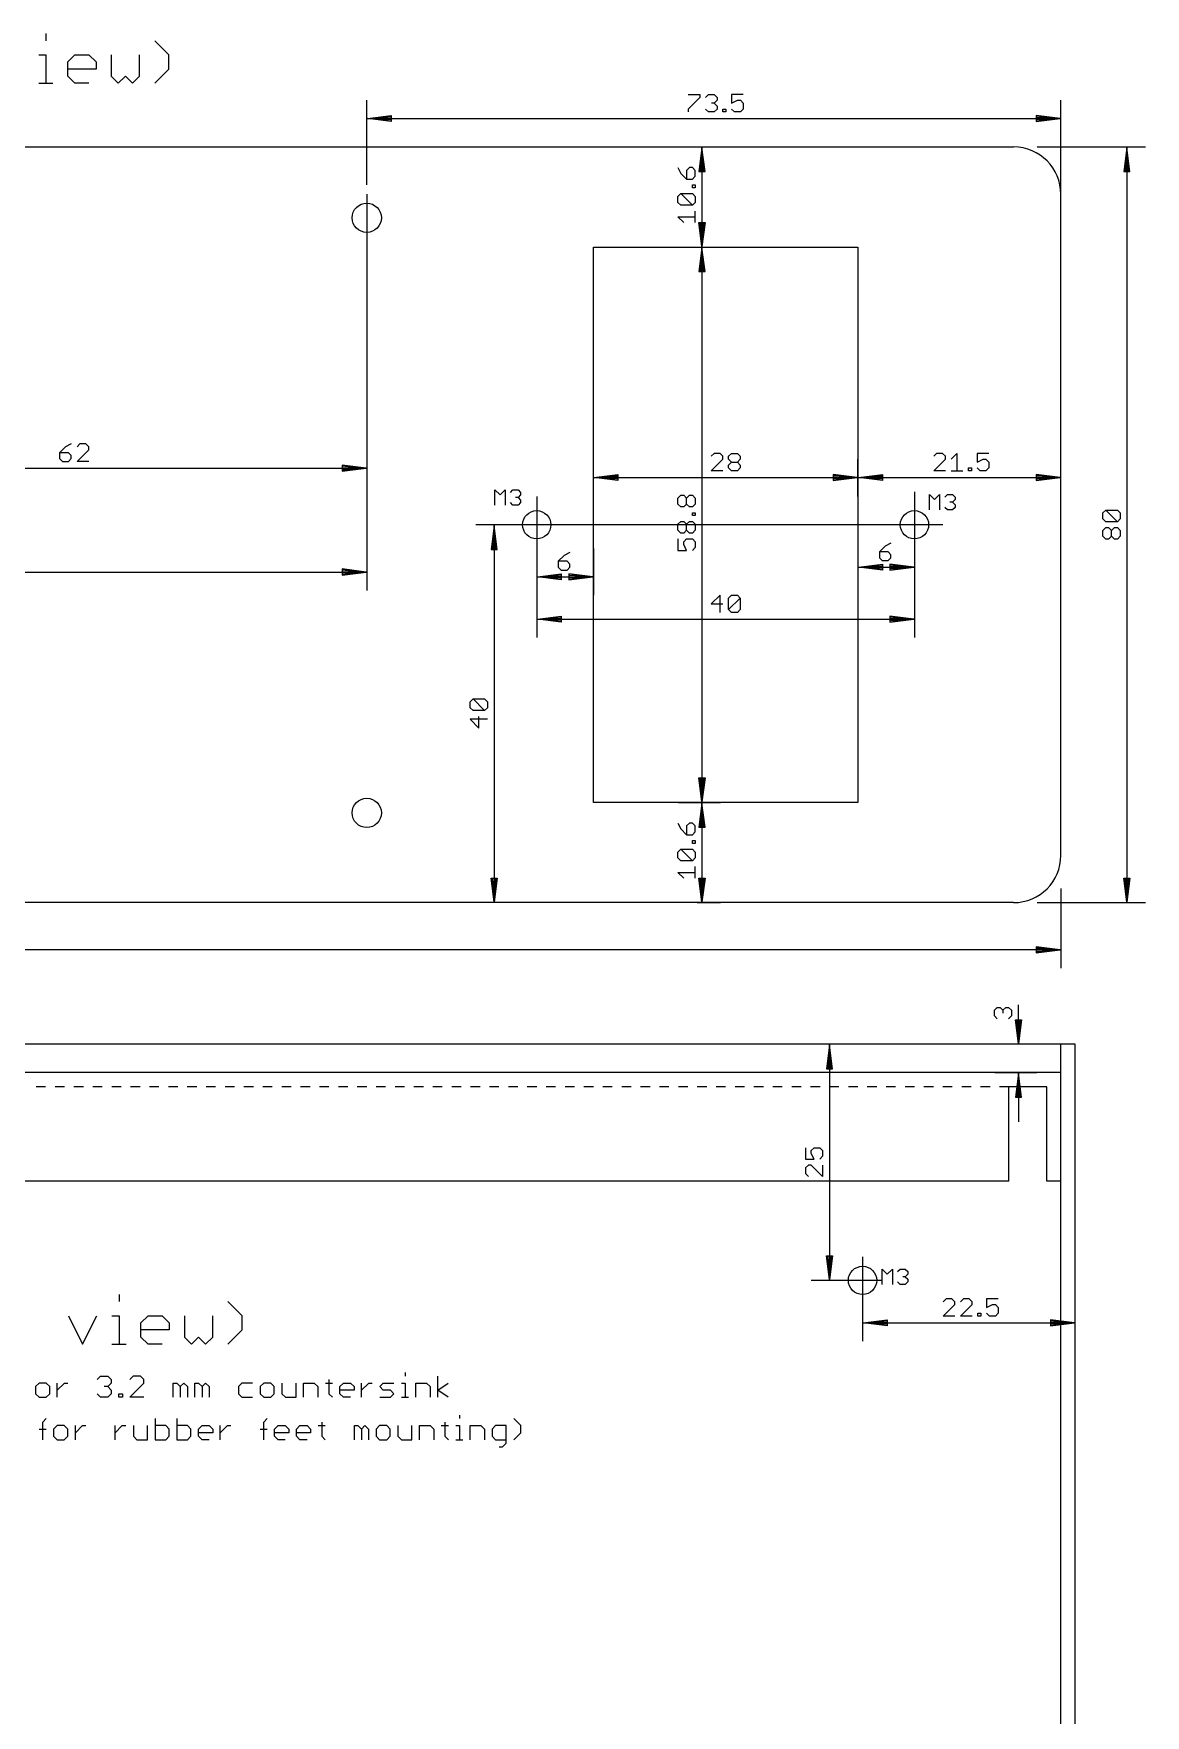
# Model space of a CAD drawing. Extents: x -16 to 648, y -52 to 442.
# Drawn here: x 181.2 to 298.9, y 263.9 to 442 of the extents above; entities that cross this region are included whole.
import ezdxf

# ---------------------------------------------------------------- set-up
doc = ezdxf.new("R2010")
doc.units = 0
for name, color, linetype in [('138', 213, 'CONTINUOUS'), ('140', 1, 'CONTINUOUS'), ('20', 7, 'CONTINUOUS'), ('47', 2, 'CONTINUOUS')]:
    doc.layers.add(name, color=color, linetype=linetype)

msp = doc.modelspace()

# ---------------------------------------------------------------- linework, layer by layer
at = {"layer": '138'}
for p, q in [((181.8031, 299.1256), (181.4285, 298.751)), ((182.5524, 299.1256), (181.8031, 299.1256)), ((182.9271, 298.751), (182.5524, 299.1256)), ((183.7304, 297.627), (183.7304, 299.1256)), ((183.7304, 298.3763), (184.4797, 299.1256)), ((184.4797, 299.1256), (184.8544, 299.1256)), ((187.9507, 299.5003), (188.3254, 299.8749)), ((188.3254, 299.8749), (189.0747, 299.8749)), ((189.0747, 299.8749), (189.4493, 299.5003)), ((189.4493, 299.1256), (189.0747, 298.751)), ((189.4493, 299.5003), (189.4493, 299.1256)), ((191.7783, 299.8749), (191.4037, 299.5003)), ((191.4037, 297.627), (192.9023, 299.1256)), ((192.5276, 299.8749), (191.7783, 299.8749)), ((192.9023, 299.5003), (192.5276, 299.8749)), ((192.9023, 299.1256), (192.9023, 299.5003)), ((196.0076, 297.627), (196.0076, 299.1256)), ((196.0076, 299.1256), (196.3822, 299.1256)), ((196.3822, 299.1256), (196.7569, 298.751)), ((196.7569, 298.751), (197.1315, 299.1256)), ((197.1315, 299.1256), (197.5062, 298.751)), ((198.3096, 297.627), (198.3096, 299.1256)), ((198.3096, 299.1256), (198.6842, 299.1256)), ((198.6842, 299.1256), (199.0589, 298.751)), ((199.0589, 298.751), (199.4335, 299.1256)), ((199.4335, 299.1256), (199.8082, 298.751)), ((203.2881, 299.1256), (202.9135, 298.751)), ((204.4121, 299.1256), (203.2881, 299.1256)), ((205.5901, 299.1256), (205.2154, 298.751)), ((206.3394, 299.1256), (205.5901, 299.1256)), ((206.7141, 298.751), (206.3394, 299.1256)), ((207.5174, 299.1256), (207.5174, 298.0017)), ((209.016, 297.627), (209.016, 299.1256)), ((209.8194, 297.627), (209.8194, 299.1256)), ((209.8194, 299.1256), (210.9433, 299.1256)), ((210.9433, 299.1256), (211.318, 298.751)), ((212.1213, 299.1256), (212.8707, 299.1256)), ((212.496, 299.5003), (212.496, 298.0017)), ((213.656, 298.751), (214.0306, 299.1256)), ((214.0306, 299.1256), (214.7799, 299.1256)), ((214.7799, 299.1256), (215.1546, 298.751)), ((215.958, 297.627), (215.958, 299.1256)), ((215.958, 298.3763), (216.7073, 299.1256)), ((216.7073, 299.1256), (217.0819, 299.1256)), ((217.8763, 298.751), (218.2509, 299.1256)), ((218.2509, 299.1256), (219.3749, 299.1256)), ((220.1782, 299.1256), (220.5529, 299.1256)), ((220.5529, 300.2496), (220.5529, 299.8749)), ((220.5529, 299.1256), (220.5529, 297.627)), ((221.7129, 297.627), (221.7129, 299.1256)), ((221.7129, 299.1256), (222.8368, 299.1256)), ((222.8368, 299.1256), (223.2115, 298.751)), ((224.0148, 297.627), (224.0148, 299.8749)), ((224.0148, 298.3763), (225.1388, 299.1256)), ((181.4285, 298.751), (181.4285, 298.0017)), ((181.4285, 298.0017), (181.8031, 297.627)), ((181.8031, 297.627), (182.5524, 297.627)), ((182.5524, 297.627), (182.9271, 298.0017)), ((182.9271, 298.0017), (182.9271, 298.751)), ((188.3254, 297.627), (187.9507, 298.0017)), ((189.0747, 297.627), (188.3254, 297.627)), ((189.0747, 298.751), (188.7, 298.751)), ((189.0747, 298.751), (189.4493, 298.3763)), ((189.4493, 298.0017), (189.0747, 297.627)), ((189.4493, 298.3763), (189.4493, 298.0017)), ((190.2527, 297.627), (190.2527, 298.0017)), ((190.2527, 298.0017), (190.6273, 298.0017)), ((190.6273, 297.627), (190.2527, 297.627)), ((190.6273, 298.0017), (190.6273, 297.627)), ((192.9023, 297.627), (191.4037, 297.627)), ((196.7569, 298.751), (196.7569, 297.627)), ((197.5062, 298.751), (197.5062, 297.627)), ((199.0589, 298.751), (199.0589, 297.627)), ((199.8082, 298.751), (199.8082, 297.627)), ((202.9135, 298.751), (202.9135, 298.0017)), ((202.9135, 298.0017), (203.2881, 297.627)), ((203.2881, 297.627), (204.4121, 297.627)), ((205.2154, 298.751), (205.2154, 298.0017)), ((205.2154, 298.0017), (205.5901, 297.627)), ((205.5901, 297.627), (206.3394, 297.627)), ((206.3394, 297.627), (206.7141, 298.0017)), ((206.7141, 298.0017), (206.7141, 298.751)), ((207.5174, 298.0017), (207.8921, 297.627)), ((207.8921, 297.627), (209.016, 297.627)), ((211.318, 298.751), (211.318, 297.627)), ((212.496, 298.0017), (212.8707, 297.627)), ((213.656, 298.0017), (213.656, 298.751)), ((215.1546, 298.3763), (213.656, 298.3763)), ((214.0306, 297.627), (213.656, 298.0017)), ((214.7799, 297.627), (214.0306, 297.627)), ((215.1546, 298.751), (215.1546, 298.3763)), ((218.2509, 298.3763), (217.8763, 298.751)), ((217.8763, 297.627), (219.0002, 297.627)), ((219.0002, 298.3763), (218.2509, 298.3763)), ((219.3749, 298.0017), (219.0002, 298.3763)), ((219.0002, 297.627), (219.3749, 298.0017)), ((220.1782, 297.627), (220.9275, 297.627)), ((223.2115, 298.751), (223.2115, 297.627)), ((225.1388, 297.627), (224.0148, 298.3763))]:
    msp.add_line(p, q, dxfattribs=at)
at = {"layer": '140'}
for p, q in [((226.3078, 295.7496), (226.3078, 295.3749)), ((181.8121, 294.251), (182.5614, 294.251)), ((182.1868, 295.0003), (182.5614, 295.3749)), ((182.1868, 293.127), (182.1868, 295.0003)), ((183.7214, 294.6256), (183.3468, 294.251)), ((183.3468, 294.251), (183.3468, 293.5017)), ((184.4707, 294.6256), (183.7214, 294.6256)), ((184.8454, 294.251), (184.4707, 294.6256)), ((184.8454, 293.5017), (184.8454, 294.251)), ((185.6487, 293.127), (185.6487, 294.6256)), ((185.6487, 293.8763), (186.3981, 294.6256)), ((186.3981, 294.6256), (186.7727, 294.6256)), ((189.869, 293.127), (189.869, 294.6256)), ((189.869, 293.8763), (190.6183, 294.6256)), ((190.6183, 294.6256), (190.993, 294.6256)), ((191.7873, 294.6256), (191.7873, 293.5017)), ((193.2859, 293.127), (193.2859, 294.6256)), ((194.0893, 295.3749), (194.0893, 293.127)), ((195.2132, 294.6256), (194.0893, 294.6256)), ((195.5879, 294.251), (195.2132, 294.6256)), ((195.5879, 293.5017), (195.5879, 294.251)), ((196.3912, 295.3749), (196.3912, 293.127)), ((197.5152, 294.6256), (196.3912, 294.6256)), ((197.8899, 294.251), (197.5152, 294.6256)), ((197.8899, 293.5017), (197.8899, 294.251)), ((198.6932, 294.251), (199.0679, 294.6256)), ((198.6932, 293.5017), (198.6932, 294.251)), ((200.1918, 293.8763), (198.6932, 293.8763)), ((199.0679, 294.6256), (199.8172, 294.6256)), ((199.8172, 294.6256), (200.1918, 294.251)), ((200.1918, 294.251), (200.1918, 293.8763)), ((200.9952, 293.127), (200.9952, 294.6256)), ((200.9952, 293.8763), (201.7445, 294.6256)), ((201.7445, 294.6256), (202.1191, 294.6256)), ((205.2154, 294.251), (205.9648, 294.251)), ((205.5901, 295.0003), (205.9648, 295.3749)), ((205.5901, 293.127), (205.5901, 295.0003)), ((206.7501, 294.251), (207.1247, 294.6256)), ((206.7501, 293.5017), (206.7501, 294.251)), ((208.2487, 293.8763), (206.7501, 293.8763)), ((207.1247, 294.6256), (207.8741, 294.6256)), ((207.8741, 294.6256), (208.2487, 294.251)), ((208.2487, 294.251), (208.2487, 293.8763)), ((209.0521, 294.251), (209.4267, 294.6256)), ((209.0521, 293.5017), (209.0521, 294.251)), ((210.5507, 293.8763), (209.0521, 293.8763)), ((209.4267, 294.6256), (210.176, 294.6256)), ((210.176, 294.6256), (210.5507, 294.251)), ((210.5507, 294.251), (210.5507, 293.8763)), ((211.354, 294.6256), (212.1033, 294.6256)), ((211.7287, 295.0003), (211.7287, 293.5017)), ((215.1906, 293.127), (215.1906, 294.6256)), ((215.1906, 294.6256), (215.5653, 294.6256)), ((215.5653, 294.6256), (215.9399, 294.251)), ((215.9399, 294.251), (216.3146, 294.6256)), ((215.9399, 294.251), (215.9399, 293.127)), ((216.3146, 294.6256), (216.6892, 294.251)), ((216.6892, 294.251), (216.6892, 293.127)), ((217.8673, 294.6256), (217.4926, 294.251)), ((217.4926, 294.251), (217.4926, 293.5017)), ((218.6166, 294.6256), (217.8673, 294.6256)), ((218.9912, 294.251), (218.6166, 294.6256)), ((218.9912, 293.5017), (218.9912, 294.251)), ((219.7946, 294.6256), (219.7946, 293.5017)), ((221.2932, 293.127), (221.2932, 294.6256)), ((222.0965, 293.127), (222.0965, 294.6256)), ((222.0965, 294.6256), (223.2205, 294.6256)), ((223.2205, 294.6256), (223.5951, 294.251)), ((223.5951, 294.251), (223.5951, 293.127)), ((224.3985, 294.6256), (225.1478, 294.6256)), ((224.7731, 295.0003), (224.7731, 293.5017)), ((225.9331, 294.6256), (226.3078, 294.6256)), ((226.3078, 294.6256), (226.3078, 293.127)), ((227.4678, 293.127), (227.4678, 294.6256)), ((227.4678, 294.6256), (228.5917, 294.6256)), ((228.5917, 294.6256), (228.9664, 294.251)), ((228.9664, 294.251), (228.9664, 293.127)), ((230.1444, 294.6256), (229.7697, 294.251)), ((229.7697, 294.251), (229.7697, 293.5017)), ((231.2684, 294.6256), (230.1444, 294.6256)), ((231.2684, 292.7523), (231.2684, 294.6256)), ((232.821, 294.6256), (232.0717, 295.3749)), ((232.0717, 293.127), (232.821, 293.8763)), ((232.821, 293.8763), (232.821, 294.6256)), ((183.3468, 293.5017), (183.7214, 293.127)), ((183.7214, 293.127), (184.4707, 293.127)), ((184.4707, 293.127), (184.8454, 293.5017)), ((191.7873, 293.5017), (192.162, 293.127)), ((192.162, 293.127), (193.2859, 293.127)), ((194.0893, 293.127), (195.2132, 293.127)), ((195.2132, 293.127), (195.5879, 293.5017)), ((196.3912, 293.127), (197.5152, 293.127)), ((197.5152, 293.127), (197.8899, 293.5017)), ((199.0679, 293.127), (198.6932, 293.5017)), ((199.8172, 293.127), (199.0679, 293.127)), ((207.1247, 293.127), (206.7501, 293.5017)), ((207.8741, 293.127), (207.1247, 293.127)), ((209.4267, 293.127), (209.0521, 293.5017)), ((210.176, 293.127), (209.4267, 293.127)), ((211.7287, 293.5017), (212.1033, 293.127)), ((217.4926, 293.5017), (217.8673, 293.127)), ((217.8673, 293.127), (218.6166, 293.127)), ((218.6166, 293.127), (218.9912, 293.5017)), ((219.7946, 293.5017), (220.1692, 293.127)), ((220.1692, 293.127), (221.2932, 293.127)), ((224.7731, 293.5017), (225.1478, 293.127)), ((225.9331, 293.127), (226.6824, 293.127)), ((229.7697, 293.5017), (230.1444, 293.127)), ((230.1444, 293.127), (231.2684, 293.127)), ((230.5191, 292.3777), (230.8937, 292.3777)), ((230.8937, 292.3777), (231.2684, 292.7523))]:
    msp.add_line(p, q, dxfattribs=at)
msp.add_circle((269, 310), 1.5, dxfattribs=at)
at = {"layer": '20'}
for p, q in [((5, 430), (285, 430)), ((290, 355), (290, 425)), ((240.5, 419.4), (268.5, 419.4)), ((240.5, 360.6), (240.5, 419.4)), ((268.5, 419.4), (268.5, 360.6)), ((268.5, 360.6), (240.5, 360.6)), ((285, 350), (5, 350)), ((290, 335), (0, 335)), ((290, 111.5), (290, 335)), ((291.5, 335), (290, 335)), ((291.5, 97), (291.5, 335)), ((290, 332), (0, 332)), ((182.5, 330.5), (181.5, 330.5)), ((184.5, 330.5), (183.5, 330.5)), ((186.5, 330.5), (185.5, 330.5)), ((188.5, 330.5), (187.5, 330.5)), ((190.5, 330.5), (189.5, 330.5)), ((192.5, 330.5), (191.5, 330.5)), ((194.5, 330.5), (193.5, 330.5)), ((196.5, 330.5), (195.5, 330.5)), ((198.5, 330.5), (197.5, 330.5)), ((200.5, 330.5), (199.5, 330.5)), ((202.5, 330.5), (201.5, 330.5)), ((204.5, 330.5), (203.5, 330.5)), ((206.5, 330.5), (205.5, 330.5)), ((208.5, 330.5), (207.5, 330.5)), ((210.5, 330.5), (209.5, 330.5)), ((212.5, 330.5), (211.5, 330.5)), ((214.5, 330.5), (213.5, 330.5)), ((216.5, 330.5), (215.5, 330.5)), ((218.5, 330.5), (217.5, 330.5)), ((220.5, 330.5), (219.5, 330.5)), ((222.5, 330.5), (221.5, 330.5)), ((224.5, 330.5), (223.5, 330.5)), ((226.5, 330.5), (225.5, 330.5)), ((228.5, 330.5), (227.5, 330.5)), ((230.5, 330.5), (229.5, 330.5)), ((232.5, 330.5), (231.5, 330.5)), ((234.5, 330.5), (233.5, 330.5)), ((236.5, 330.5), (235.5, 330.5)), ((238.5, 330.5), (237.5, 330.5)), ((240.5, 330.5), (239.5, 330.5)), ((242.5, 330.5), (241.5, 330.5)), ((244.5, 330.5), (243.5, 330.5)), ((246.5, 330.5), (245.5, 330.5)), ((248.5, 330.5), (247.5, 330.5)), ((250.5, 330.5), (249.5, 330.5)), ((252.5, 330.5), (251.5, 330.5)), ((254.5, 330.5), (253.5, 330.5)), ((256.5, 330.5), (255.5, 330.5)), ((258.5, 330.5), (257.5, 330.5)), ((260.5, 330.5), (259.5, 330.5)), ((262.5, 330.5), (261.5, 330.5)), ((264.5, 330.5), (263.5, 330.5)), ((266.5, 330.5), (265.5, 330.5)), ((268.5, 330.5), (267.5, 330.5)), ((270.5, 330.5), (269.5, 330.5)), ((272.5, 330.5), (271.5, 330.5)), ((274.5, 330.5), (273.5, 330.5)), ((276.5, 330.5), (275.5, 330.5)), ((278.5, 330.5), (277.5, 330.5)), ((280.5, 330.5), (279.5, 330.5)), ((282.5, 330.5), (281.5, 330.5)), ((284.5, 330.5), (283.5, 330.5)), ((288.5, 330.5), (284.5, 330.5)), ((284.5, 320.5), (284.5, 330.5)), ((288.5, 320.5), (288.5, 330.5)), ((284.5, 320.5), (5.5, 320.5)), ((290, 320.5), (288.5, 320.5))]:
    msp.add_line(p, q, dxfattribs=at)
for centre, radius in [((216.5, 422.5), 1.55), ((234.5, 390), 1.5), ((274.5, 390), 1.5), ((216.5, 359.5), 1.55)]:
    msp.add_circle(centre, radius, dxfattribs=at)
for centre, start, end in [((285, 425), 0, 90), ((285, 355), 270, 0)]:
    msp.add_arc(centre, 5, start, end, dxfattribs=at)
at = {"layer": '47'}
for p, q in [((182.5221, 441.9991), (182.5221, 441.2498)), ((195.5485, 439.7512), (194.0499, 441.2498)), ((181.7728, 439.7512), (182.5221, 439.7512)), ((182.5221, 439.7512), (182.5221, 436.754)), ((184.8421, 439.0019), (185.5914, 439.7512)), ((184.8421, 437.5033), (184.8421, 439.0019)), ((187.8393, 438.2526), (184.8421, 438.2526)), ((185.5914, 439.7512), (187.09, 439.7512)), ((187.09, 439.7512), (187.8393, 439.0019)), ((187.8393, 439.0019), (187.8393, 438.2526)), ((189.446, 439.7512), (189.446, 437.5033)), ((192.4432, 437.5033), (192.4432, 439.7512)), ((194.0499, 436.754), (195.5485, 438.2526)), ((195.5485, 438.2526), (195.5485, 439.7512)), ((181.7728, 436.754), (183.2714, 436.754)), ((185.5914, 436.754), (184.8421, 437.5033)), ((187.09, 436.754), (185.5914, 436.754)), ((189.446, 437.5033), (190.1953, 436.754)), ((190.1953, 436.754), (190.9446, 437.5033)), ((190.9446, 437.5033), (191.6939, 436.754)), ((191.6939, 436.754), (192.4432, 437.5033)), ((216.5, 426), (216.5, 434.95)), ((250.5369, 435.5554), (251.7697, 435.5554)), ((251.7697, 435.2472), (250.5369, 434.0144)), ((251.7697, 435.5554), (251.7697, 435.2472)), ((252.3784, 435.2472), (252.6866, 435.5554)), ((252.6866, 435.5554), (253.303, 435.5554)), ((253.303, 434.6308), (252.9948, 434.6308)), ((253.303, 435.5554), (253.6112, 435.2472)), ((253.6112, 434.939), (253.303, 434.6308)), ((253.303, 434.6308), (253.6112, 434.3226)), ((253.6112, 435.2472), (253.6112, 434.939)), ((256.3736, 435.5554), (255.1408, 435.5554)), ((255.1408, 435.5554), (255.1408, 434.6308)), ((255.1408, 434.6308), (255.7572, 434.939)), ((255.7572, 434.939), (256.0654, 434.939)), ((256.0654, 434.939), (256.3736, 434.6308)), ((256.3736, 434.6308), (256.3736, 434.0144)), ((290, 409), (290, 434.95)), ((216.565, 433), (219.1, 433.3192)), ((216.565, 433), (219.1, 433.26)), ((216.565, 433), (219.1, 433.13)), ((216.565, 433), (289.935, 433)), ((219.1, 432.6808), (216.565, 433)), ((219.1, 432.87), (216.565, 433)), ((219.1, 432.74), (216.565, 433)), ((219.1, 433.3192), (219.1, 432.6808)), ((250.5369, 434.0144), (250.5369, 433.7062)), ((252.6866, 433.7062), (252.3784, 434.0144)), ((253.303, 433.7062), (252.6866, 433.7062)), ((253.6112, 434.0144), (253.303, 433.7062)), ((253.6112, 434.3226), (253.6112, 434.0144)), ((254.22, 433.7062), (254.22, 434.0144)), ((254.22, 434.0144), (254.5282, 434.0144)), ((254.5282, 433.7062), (254.22, 433.7062)), ((254.5282, 434.0144), (254.5282, 433.7062)), ((255.449, 433.7062), (255.1408, 434.0144)), ((256.0654, 433.7062), (255.449, 433.7062)), ((256.3736, 434.0144), (256.0654, 433.7062)), ((289.935, 433), (287.4, 433.3192)), ((287.4, 433.3192), (287.4, 432.6808)), ((289.935, 433), (287.4, 433.26)), ((289.935, 433), (287.4, 433.13)), ((287.4, 432.6808), (289.935, 433)), ((287.4, 432.87), (289.935, 433)), ((287.4, 432.74), (289.935, 433)), ((249.5, 430), (253.95, 430)), ((252, 429.935), (251.6808, 427.4)), ((252, 429.935), (251.74, 427.4)), ((252, 429.935), (251.87, 427.4)), ((252, 429.935), (252, 419.465)), ((252.3192, 427.4), (252, 429.935)), ((252.13, 427.4), (252, 429.935)), ((252.26, 427.4), (252, 429.935)), ((287.5, 430), (298.95, 430)), ((297, 429.935), (296.6808, 427.4)), ((297, 429.935), (296.74, 427.4)), ((297, 429.935), (296.87, 427.4)), ((297, 429.935), (297, 350.065)), ((297.3192, 427.4), (297, 429.935)), ((297.13, 427.4), (297, 429.935)), ((297.26, 427.4), (297, 429.935)), ((249.4446, 427.8236), (249.7528, 427.2072)), ((250.6774, 427.8236), (250.3692, 427.5154)), ((250.3692, 427.5154), (250.3692, 426.5908)), ((250.9856, 427.8236), (250.6774, 427.8236)), ((251.2938, 427.5154), (250.9856, 427.8236)), ((251.2938, 426.899), (251.2938, 427.5154)), ((251.6808, 427.4), (252.3192, 427.4)), ((296.6808, 427.4), (297.3192, 427.4)), ((249.7528, 427.2072), (250.3692, 426.5908)), ((250.3692, 426.5908), (250.9856, 426.5908)), ((250.9856, 426.5908), (251.2938, 426.899)), ((250.9856, 425.67), (250.9856, 425.9782)), ((250.9856, 425.9782), (251.2938, 425.9782)), ((251.2938, 425.67), (250.9856, 425.67)), ((251.2938, 425.9782), (251.2938, 425.67)), ((216.5, 425), (216.5, 383.05)), ((249.4446, 424.753), (249.7528, 425.0612)), ((249.4446, 424.1366), (249.4446, 424.753)), ((249.7528, 423.8284), (249.4446, 424.1366)), ((249.7528, 425.0612), (250.9856, 425.0612)), ((250.9856, 423.8284), (249.7528, 425.0612)), ((250.9856, 423.8284), (249.7528, 423.8284)), ((250.9856, 425.0612), (251.2938, 424.753)), ((251.2938, 424.1366), (250.9856, 423.8284)), ((251.2938, 424.753), (251.2938, 424.1366)), ((250.061, 421.9869), (249.4446, 422.6033)), ((249.4446, 422.6033), (251.2938, 422.6033)), ((251.2938, 421.9869), (251.2938, 423.2197)), ((252, 419.465), (251.6808, 422)), ((251.6808, 422), (252.3192, 422)), ((252, 419.465), (251.74, 422)), ((252, 419.465), (251.87, 422)), ((252.3192, 422), (252, 419.465)), ((252.13, 422), (252, 419.465)), ((252.26, 422), (252, 419.465)), ((249.5, 419.4), (253.95, 419.4)), ((250, 419.4), (253.95, 419.4)), ((252, 419.335), (251.6808, 416.8)), ((252, 419.335), (251.74, 416.8)), ((252, 419.335), (251.87, 416.8)), ((252, 419.335), (252, 360.665)), ((252.3192, 416.8), (252, 419.335)), ((252.13, 416.8), (252, 419.335)), ((252.26, 416.8), (252, 419.335)), ((251.6808, 416.8), (252.3192, 416.8)), ((216.5, 403.5), (216.5, 394.05)), ((184.5993, 398.2472), (183.9829, 397.6308)), ((183.9829, 397.6308), (183.9829, 397.0144)), ((184.9075, 397.6308), (183.9829, 397.6308)), ((185.2157, 398.5554), (184.5993, 398.2472)), ((185.2157, 397.3226), (184.9075, 397.6308)), ((185.2157, 397.0144), (185.2157, 397.3226)), ((186.1327, 398.5554), (185.8245, 398.2472)), ((185.8245, 396.7062), (187.0573, 397.939)), ((186.7491, 398.5554), (186.1327, 398.5554)), ((187.0573, 398.2472), (186.7491, 398.5554)), ((187.0573, 397.939), (187.0573, 398.2472)), ((253.2911, 397.5554), (252.9829, 397.2472)), ((253.9075, 397.5554), (253.2911, 397.5554)), ((254.2157, 397.2472), (253.9075, 397.5554)), ((254.2157, 396.939), (254.2157, 397.2472)), ((254.8245, 397.2472), (255.1327, 397.5554)), ((254.8245, 396.939), (254.8245, 397.2472)), ((255.1327, 397.5554), (255.7491, 397.5554)), ((255.7491, 397.5554), (256.0573, 397.2472)), ((256.0573, 397.2472), (256.0573, 396.939)), ((276.8451, 397.5554), (276.5369, 397.2472)), ((277.4615, 397.5554), (276.8451, 397.5554)), ((277.7697, 397.2472), (277.4615, 397.5554)), ((277.7697, 396.939), (277.7697, 397.2472)), ((278.3784, 396.939), (278.9948, 397.5554)), ((278.9948, 397.5554), (278.9948, 395.7062)), ((282.3736, 397.5554), (281.1408, 397.5554)), ((281.1408, 397.5554), (281.1408, 396.6308)), ((154.565, 396), (216.435, 396)), ((183.9829, 397.0144), (184.2911, 396.7062)), ((184.2911, 396.7062), (184.9075, 396.7062)), ((184.9075, 396.7062), (185.2157, 397.0144)), ((187.0573, 396.7062), (185.8245, 396.7062)), ((216.435, 396), (213.9, 396.3192)), ((213.9, 396.3192), (213.9, 395.6808)), ((216.435, 396), (213.9, 396.26)), ((216.435, 396), (213.9, 396.13)), ((213.9, 395.6808), (216.435, 396)), ((213.9, 395.87), (216.435, 396)), ((213.9, 395.74), (216.435, 396)), ((240.5, 393.5), (240.5, 396.95)), ((240.565, 395), (243.1, 395.3192)), ((243.1, 395.3192), (243.1, 394.6808)), ((252.9829, 395.7062), (254.2157, 396.939)), ((254.2157, 395.7062), (252.9829, 395.7062)), ((255.1327, 396.6308), (254.8245, 396.939)), ((254.8245, 396.3226), (255.1327, 396.6308)), ((254.8245, 396.0144), (254.8245, 396.3226)), ((255.1327, 395.7062), (254.8245, 396.0144)), ((255.1327, 396.6308), (255.7491, 396.6308)), ((255.7491, 395.7062), (255.1327, 395.7062)), ((256.0573, 396.939), (255.7491, 396.6308)), ((255.7491, 396.6308), (256.0573, 396.3226)), ((256.0573, 396.0144), (255.7491, 395.7062)), ((256.0573, 396.3226), (256.0573, 396.0144)), ((268.435, 395), (265.9, 395.3192)), ((265.9, 395.3192), (265.9, 394.6808)), ((268.5, 393.5), (268.5, 396.95)), ((268.5, 393), (268.5, 396.95)), ((268.565, 395), (271.1, 395.3192)), ((271.1, 395.3192), (271.1, 394.6808)), ((276.5369, 395.7062), (277.7697, 396.939)), ((277.7697, 395.7062), (276.5369, 395.7062)), ((278.3784, 395.7062), (279.6112, 395.7062)), ((280.22, 395.7062), (280.22, 396.0144)), ((280.22, 396.0144), (280.5282, 396.0144)), ((280.5282, 395.7062), (280.22, 395.7062)), ((280.5282, 396.0144), (280.5282, 395.7062)), ((281.1408, 396.6308), (281.7572, 396.939)), ((281.449, 395.7062), (281.1408, 396.0144)), ((282.0654, 395.7062), (281.449, 395.7062)), ((281.7572, 396.939), (282.0654, 396.939)), ((282.0654, 396.939), (282.3736, 396.6308)), ((282.3736, 396.0144), (282.0654, 395.7062)), ((282.3736, 396.6308), (282.3736, 396.0144)), ((289.935, 395), (287.4, 395.3192)), ((287.4, 395.3192), (287.4, 394.6808)), ((290, 393), (290, 396.95)), ((230.0762, 392.0762), (230.0762, 393.7032)), ((230.0762, 393.7032), (230.6185, 393.1609)), ((230.6185, 393.1609), (231.1609, 393.7032)), ((231.1609, 393.7032), (231.1609, 392.0762)), ((231.7134, 393.432), (231.9845, 393.7032)), ((231.9845, 393.7032), (232.5269, 393.7032)), ((232.5269, 393.7032), (232.798, 393.432)), ((240.565, 395), (243.1, 395.26)), ((240.565, 395), (243.1, 395.13)), ((240.565, 395), (268.435, 395)), ((243.1, 394.6808), (240.565, 395)), ((243.1, 394.87), (240.565, 395)), ((243.1, 394.74), (240.565, 395)), ((268.435, 395), (265.9, 395.26)), ((268.435, 395), (265.9, 395.13)), ((265.9, 394.6808), (268.435, 395)), ((265.9, 394.87), (268.435, 395)), ((265.9, 394.74), (268.435, 395)), ((268.565, 395), (271.1, 395.26)), ((268.565, 395), (271.1, 395.13)), ((268.565, 395), (289.935, 395)), ((271.1, 394.6808), (268.565, 395)), ((271.1, 394.87), (268.565, 395)), ((271.1, 394.74), (268.565, 395)), ((274.5, 393.5), (274.5, 378.05)), ((289.935, 395), (287.4, 395.26)), ((289.935, 395), (287.4, 395.13)), ((287.4, 394.6808), (289.935, 395)), ((287.4, 394.87), (289.935, 395)), ((287.4, 394.74), (289.935, 395)), ((231.9845, 392.0762), (231.7134, 392.3474)), ((232.5269, 392.0762), (231.9845, 392.0762)), ((232.5269, 392.8897), (232.2557, 392.8897)), ((232.798, 393.1609), (232.5269, 392.8897)), ((232.5269, 392.8897), (232.798, 392.6185)), ((232.798, 392.3474), (232.5269, 392.0762)), ((232.798, 393.432), (232.798, 393.1609)), ((232.798, 392.6185), (232.798, 392.3474)), ((234.5, 393), (234.5, 382.55)), ((234.5, 392.5), (234.5, 378.05)), ((249.4446, 392.8154), (249.7528, 393.1236)), ((249.4446, 392.199), (249.4446, 392.8154)), ((249.7528, 391.8908), (249.4446, 392.199)), ((249.7528, 393.1236), (250.061, 393.1236)), ((250.061, 391.8908), (249.7528, 391.8908)), ((250.061, 393.1236), (250.3692, 392.8154)), ((250.3692, 392.199), (250.061, 391.8908)), ((250.3692, 392.8154), (250.6774, 393.1236)), ((250.3692, 392.199), (250.3692, 392.8154)), ((250.6774, 391.8908), (250.3692, 392.199)), ((250.6774, 393.1236), (250.9856, 393.1236)), ((250.9856, 391.8908), (250.6774, 391.8908)), ((250.9856, 393.1236), (251.2938, 392.8154)), ((251.2938, 392.199), (250.9856, 391.8908)), ((251.2938, 392.8154), (251.2938, 392.199)), ((274.5, 392.5), (274.5, 383.55)), ((276.0762, 391.5762), (276.0762, 393.2032)), ((276.0762, 393.2032), (276.6185, 392.6609)), ((276.6185, 392.6609), (277.1609, 393.2032)), ((277.1609, 393.2032), (277.1609, 391.5762)), ((277.7134, 392.932), (277.9845, 393.2032)), ((277.9845, 391.5762), (277.7134, 391.8474)), ((277.9845, 393.2032), (278.5269, 393.2032)), ((278.5269, 392.3897), (278.2557, 392.3897)), ((278.5269, 393.2032), (278.798, 392.932)), ((278.798, 392.6609), (278.5269, 392.3897)), ((278.5269, 392.3897), (278.798, 392.1185)), ((278.798, 391.8474), (278.5269, 391.5762)), ((278.798, 392.932), (278.798, 392.6609)), ((278.798, 392.1185), (278.798, 391.8474)), ((277.5, 390), (228.05, 390)), ((230, 389.935), (229.6808, 387.4)), ((230, 389.935), (229.74, 387.4)), ((230, 389.935), (229.87, 387.4)), ((230, 389.935), (230, 350.065)), ((230.3192, 387.4), (230, 389.935)), ((230.13, 387.4), (230, 389.935)), ((230.26, 387.4), (230, 389.935)), ((249.4446, 390.053), (249.7528, 390.3612)), ((249.4446, 389.4366), (249.4446, 390.053)), ((249.7528, 390.3612), (250.061, 390.3612)), ((250.061, 390.3612), (250.3692, 390.053)), ((250.3692, 390.053), (250.6774, 390.3612)), ((250.3692, 389.4366), (250.3692, 390.053)), ((250.6774, 390.3612), (250.9856, 390.3612)), ((250.9856, 390.97), (250.9856, 391.2782)), ((250.9856, 391.2782), (251.2938, 391.2782)), ((251.2938, 390.97), (250.9856, 390.97)), ((250.9856, 390.3612), (251.2938, 390.053)), ((251.2938, 391.2782), (251.2938, 390.97)), ((251.2938, 390.053), (251.2938, 389.4366)), ((278.5269, 391.5762), (277.9845, 391.5762)), ((294.4446, 391.2491), (294.7528, 391.5573)), ((294.4446, 390.6327), (294.4446, 391.2491)), ((294.7528, 390.3245), (294.4446, 390.6327)), ((294.7528, 391.5573), (295.9856, 391.5573)), ((295.9856, 390.3245), (294.7528, 391.5573)), ((295.9856, 390.3245), (294.7528, 390.3245)), ((295.9856, 391.5573), (296.2938, 391.2491)), ((296.2938, 390.6327), (295.9856, 390.3245)), ((296.2938, 391.2491), (296.2938, 390.6327)), ((249.7528, 389.1284), (249.4446, 389.4366)), ((249.4446, 388.5197), (249.4446, 387.2869)), ((250.061, 389.1284), (249.7528, 389.1284)), ((250.3692, 389.4366), (250.061, 389.1284)), ((250.061, 388.2115), (250.3692, 388.5197)), ((250.061, 387.9033), (250.061, 388.2115)), ((250.6774, 389.1284), (250.3692, 389.4366)), ((250.3692, 388.5197), (250.9856, 388.5197)), ((250.9856, 389.1284), (250.6774, 389.1284)), ((251.2938, 389.4366), (250.9856, 389.1284)), ((250.9856, 388.5197), (251.2938, 388.2115)), ((251.2938, 388.2115), (251.2938, 387.5951)), ((294.4446, 389.4075), (294.7528, 389.7157)), ((294.4446, 388.7911), (294.4446, 389.4075)), ((294.7528, 388.4829), (294.4446, 388.7911)), ((294.7528, 389.7157), (295.061, 389.7157)), ((295.061, 388.4829), (294.7528, 388.4829)), ((295.061, 389.7157), (295.3692, 389.4075)), ((295.3692, 388.7911), (295.061, 388.4829)), ((295.3692, 389.4075), (295.6774, 389.7157)), ((295.3692, 388.7911), (295.3692, 389.4075)), ((295.6774, 388.4829), (295.3692, 388.7911)), ((295.6774, 389.7157), (295.9856, 389.7157)), ((295.9856, 388.4829), (295.6774, 388.4829)), ((295.9856, 389.7157), (296.2938, 389.4075)), ((296.2938, 388.7911), (295.9856, 388.4829)), ((296.2938, 389.4075), (296.2938, 388.7911)), ((229.6808, 387.4), (230.3192, 387.4)), ((237.3982, 386.7472), (236.7818, 386.1308)), ((238.0146, 387.0554), (237.3982, 386.7472)), ((240.5, 387.5), (240.5, 382.55)), ((249.4446, 387.2869), (250.3692, 387.2869)), ((250.3692, 387.2869), (250.061, 387.9033)), ((251.2938, 387.5951), (250.9856, 387.2869)), ((268.5, 387.5), (268.5, 383.55)), ((271.3982, 387.7472), (270.7818, 387.1308)), ((270.7818, 387.1308), (270.7818, 386.5144)), ((271.7064, 387.1308), (270.7818, 387.1308)), ((270.7818, 386.5144), (271.09, 386.2062)), ((272.0146, 388.0554), (271.3982, 387.7472)), ((272.0146, 386.8226), (271.7064, 387.1308)), ((271.7064, 386.2062), (272.0146, 386.5144)), ((272.0146, 386.5144), (272.0146, 386.8226)), ((124.565, 385), (216.435, 385)), ((216.435, 385), (213.9, 385.3192)), ((213.9, 385.3192), (213.9, 384.6808)), ((216.435, 385), (213.9, 385.26)), ((216.435, 385), (213.9, 385.13)), ((213.9, 384.6808), (216.435, 385)), ((213.9, 384.87), (216.435, 385)), ((213.9, 384.74), (216.435, 385)), ((234.565, 384.5), (237.1, 384.8192)), ((234.565, 384.5), (237.1, 384.76)), ((234.565, 384.5), (237.1, 384.63)), ((236.7818, 386.1308), (236.7818, 385.5144)), ((237.7064, 386.1308), (236.7818, 386.1308)), ((236.7818, 385.5144), (237.09, 385.2062)), ((237.09, 385.2062), (237.7064, 385.2062)), ((237.1, 384.8192), (237.1, 384.1808)), ((238.0146, 385.8226), (237.7064, 386.1308)), ((237.7064, 385.2062), (238.0146, 385.5144)), ((240.435, 384.5), (237.9, 384.8192)), ((237.9, 384.8192), (237.9, 384.1808)), ((240.435, 384.5), (237.9, 384.76)), ((240.435, 384.5), (237.9, 384.63)), ((238.0146, 385.5144), (238.0146, 385.8226)), ((268.565, 385.5), (271.1, 385.8192)), ((268.565, 385.5), (271.1, 385.76)), ((268.565, 385.5), (271.1, 385.63)), ((268.565, 385.5), (274.435, 385.5)), ((271.1, 385.1808), (268.565, 385.5)), ((271.1, 385.37), (268.565, 385.5)), ((271.1, 385.24), (268.565, 385.5)), ((271.09, 386.2062), (271.7064, 386.2062)), ((271.1, 385.8192), (271.1, 385.1808)), ((274.435, 385.5), (271.9, 385.8192)), ((271.9, 385.8192), (271.9, 385.1808)), ((274.435, 385.5), (271.9, 385.76)), ((274.435, 385.5), (271.9, 385.63)), ((271.9, 385.1808), (274.435, 385.5)), ((271.9, 385.37), (274.435, 385.5)), ((271.9, 385.24), (274.435, 385.5)), ((234.565, 384.5), (240.435, 384.5)), ((237.1, 384.1808), (234.565, 384.5)), ((237.1, 384.37), (234.565, 384.5)), ((237.1, 384.24), (234.565, 384.5)), ((237.9, 384.1808), (240.435, 384.5)), ((237.9, 384.37), (240.435, 384.5)), ((237.9, 384.24), (240.435, 384.5)), ((253.9075, 382.5554), (252.9829, 381.6308)), ((252.9829, 381.6308), (254.2157, 381.6308)), ((253.9075, 380.7062), (253.9075, 382.5554)), ((254.8245, 382.2472), (255.1327, 382.5554)), ((254.8245, 381.0144), (254.8245, 382.2472)), ((254.8245, 381.0144), (256.0573, 382.2472)), ((255.1327, 382.5554), (255.7491, 382.5554)), ((255.7491, 382.5554), (256.0573, 382.2472)), ((256.0573, 382.2472), (256.0573, 381.0144)), ((234.565, 380), (237.1, 380.3192)), ((234.565, 380), (237.1, 380.26)), ((234.565, 380), (237.1, 380.13)), ((234.565, 380), (274.435, 380)), ((237.1, 379.6808), (234.565, 380)), ((237.1, 379.87), (234.565, 380)), ((237.1, 379.74), (234.565, 380)), ((237.1, 380.3192), (237.1, 379.6808)), ((255.1327, 380.7062), (254.8245, 381.0144)), ((255.7491, 380.7062), (255.1327, 380.7062)), ((256.0573, 381.0144), (255.7491, 380.7062)), ((274.435, 380), (271.9, 380.3192)), ((271.9, 380.3192), (271.9, 379.6808)), ((274.435, 380), (271.9, 380.26)), ((274.435, 380), (271.9, 380.13)), ((271.9, 379.6808), (274.435, 380)), ((271.9, 379.87), (274.435, 380)), ((271.9, 379.74), (274.435, 380)), ((227.4446, 371.2491), (227.7528, 371.5573)), ((227.4446, 370.6327), (227.4446, 371.2491)), ((227.7528, 370.3245), (227.4446, 370.6327)), ((227.7528, 371.5573), (228.9856, 371.5573)), ((228.9856, 370.3245), (227.7528, 371.5573)), ((228.9856, 371.5573), (229.2938, 371.2491)), ((229.2938, 370.6327), (228.9856, 370.3245)), ((229.2938, 371.2491), (229.2938, 370.6327)), ((229.2938, 369.4075), (227.4446, 369.4075)), ((227.4446, 369.4075), (228.3692, 368.4829)), ((228.9856, 370.3245), (227.7528, 370.3245)), ((228.3692, 368.4829), (228.3692, 369.7157)), ((252, 360.665), (251.6808, 363.2)), ((251.6808, 363.2), (252.3192, 363.2)), ((252, 360.665), (251.74, 363.2)), ((252, 360.665), (251.87, 363.2)), ((252.3192, 363.2), (252, 360.665)), ((252.13, 363.2), (252, 360.665)), ((252.26, 363.2), (252, 360.665)), ((249.5, 360.6), (253.95, 360.6)), ((250.5, 360.6), (253.95, 360.6)), ((252, 360.535), (251.6808, 358)), ((252, 360.535), (251.74, 358)), ((252, 360.535), (251.87, 358)), ((252, 360.535), (252, 350.065)), ((252.3192, 358), (252, 360.535)), ((252.13, 358), (252, 360.535)), ((252.26, 358), (252, 360.535)), ((249.4446, 358.4236), (249.7528, 357.8072)), ((250.6774, 358.4236), (250.3692, 358.1154)), ((250.3692, 358.1154), (250.3692, 357.1908)), ((250.9856, 358.4236), (250.6774, 358.4236)), ((251.2938, 358.1154), (250.9856, 358.4236)), ((251.2938, 357.499), (251.2938, 358.1154)), ((251.6808, 358), (252.3192, 358)), ((249.7528, 357.8072), (250.3692, 357.1908)), ((250.3692, 357.1908), (250.9856, 357.1908)), ((250.9856, 357.1908), (251.2938, 357.499)), ((250.9856, 356.27), (250.9856, 356.5782)), ((250.9856, 356.5782), (251.2938, 356.5782)), ((251.2938, 356.27), (250.9856, 356.27)), ((251.2938, 356.5782), (251.2938, 356.27)), ((249.4446, 355.353), (249.7528, 355.6612)), ((249.4446, 354.7366), (249.4446, 355.353)), ((249.7528, 354.4284), (249.4446, 354.7366)), ((249.7528, 355.6612), (250.9856, 355.6612)), ((250.9856, 354.4284), (249.7528, 355.6612)), ((250.9856, 354.4284), (249.7528, 354.4284)), ((250.9856, 355.6612), (251.2938, 355.353)), ((251.2938, 354.7366), (250.9856, 354.4284)), ((251.2938, 355.353), (251.2938, 354.7366)), ((230, 350.065), (229.6808, 352.6)), ((229.6808, 352.6), (230.3192, 352.6)), ((230, 350.065), (229.74, 352.6)), ((230, 350.065), (229.87, 352.6)), ((230.3192, 352.6), (230, 350.065)), ((230.13, 352.6), (230, 350.065)), ((230.26, 352.6), (230, 350.065)), ((250.061, 352.5869), (249.4446, 353.2033)), ((249.4446, 353.2033), (251.2938, 353.2033)), ((251.2938, 352.5869), (251.2938, 353.8197)), ((252, 350.065), (251.6808, 352.6)), ((251.6808, 352.6), (252.3192, 352.6)), ((252, 350.065), (251.74, 352.6)), ((252, 350.065), (251.87, 352.6)), ((252.3192, 352.6), (252, 350.065)), ((252.13, 352.6), (252, 350.065)), ((252.26, 352.6), (252, 350.065)), ((297, 350.065), (296.6808, 352.6)), ((296.6808, 352.6), (297.3192, 352.6)), ((297, 350.065), (296.74, 352.6)), ((297, 350.065), (296.87, 352.6)), ((297.3192, 352.6), (297, 350.065)), ((297.13, 352.6), (297, 350.065)), ((297.26, 352.6), (297, 350.065)), ((290, 351.5), (290, 343.05)), ((231, 350), (228.05, 350)), ((251.5, 350), (253.95, 350)), ((287.5, 350), (298.95, 350)), ((289.935, 345), (0.065, 345)), ((289.935, 345), (287.4, 345.3192)), ((287.4, 345.3192), (287.4, 344.6808)), ((289.935, 345), (287.4, 345.26)), ((289.935, 345), (287.4, 345.13)), ((287.4, 344.6808), (289.935, 345)), ((287.4, 344.87), (289.935, 345)), ((287.4, 344.74), (289.935, 345)), ((282.9701, 338.6008), (283.2698, 338.9005)), ((282.9701, 338.0013), (282.9701, 338.6008)), ((283.2698, 338.9005), (283.5695, 338.9005)), ((283.5695, 338.9005), (283.8692, 338.6008)), ((283.8692, 338.6008), (284.169, 338.9005)), ((283.8692, 338.6008), (283.8692, 338.301)), ((284.169, 338.9005), (284.4687, 338.9005)), ((284.4687, 338.9005), (284.7684, 338.6008)), ((284.7684, 338.6008), (284.7684, 338.0013)), ((285.5, 335.065), (285.5, 339.1888)), ((283.2698, 337.7016), (282.9701, 338.0013)), ((284.7684, 338.0013), (284.4687, 337.7016)), ((285.5, 335.065), (285.1808, 337.6)), ((285.1808, 337.6), (285.8192, 337.6)), ((285.5, 335.065), (285.24, 337.6)), ((285.5, 335.065), (285.37, 337.6)), ((285.8192, 337.6), (285.5, 335.065)), ((285.63, 337.6), (285.5, 335.065)), ((285.76, 337.6), (285.5, 335.065)), ((269.5, 335), (263.55, 335)), ((265.5, 334.935), (265.1808, 332.4)), ((265.5, 334.935), (265.24, 332.4)), ((265.5, 334.935), (265.37, 332.4)), ((265.5, 334.935), (265.5, 310.065)), ((265.8192, 332.4), (265.5, 334.935)), ((265.63, 332.4), (265.5, 334.935)), ((265.76, 332.4), (265.5, 334.935)), ((288.5, 335), (283.55, 335)), ((265.1808, 332.4), (265.8192, 332.4)), ((283, 332), (287.45, 332)), ((285.5, 331.935), (285.1808, 329.4)), ((285.5, 331.935), (285.24, 329.4)), ((285.5, 331.935), (285.37, 329.4)), ((285.5, 331.935), (285.5, 326.8)), ((285.8192, 329.4), (285.5, 331.935)), ((285.63, 329.4), (285.5, 331.935)), ((285.76, 329.4), (285.5, 331.935)), ((285.1808, 329.4), (285.8192, 329.4)), ((262.9701, 324.0488), (262.9701, 322.8499)), ((262.9701, 322.8499), (263.8692, 322.8499)), ((263.5695, 323.7491), (263.8692, 324.0488)), ((263.5695, 323.4494), (263.5695, 323.7491)), ((263.8692, 322.8499), (263.5695, 323.4494)), ((263.8692, 324.0488), (264.4687, 324.0488)), ((264.4687, 324.0488), (264.7684, 323.7491)), ((264.7684, 323.1496), (264.4687, 322.8499)), ((264.7684, 323.7491), (264.7684, 323.1496)), ((263.2698, 322.2072), (262.9701, 321.9075)), ((262.9701, 321.9075), (262.9701, 321.3081)), ((262.9701, 321.3081), (263.2698, 321.0083)), ((263.5695, 322.2072), (263.2698, 322.2072)), ((264.7684, 321.0083), (263.5695, 322.2072)), ((264.7684, 322.2072), (264.7684, 321.0083)), ((265.5, 310.065), (265.1808, 312.6)), ((265.1808, 312.6), (265.8192, 312.6)), ((265.5, 310.065), (265.24, 312.6)), ((265.5, 310.065), (265.37, 312.6)), ((265.8192, 312.6), (265.5, 310.065)), ((265.63, 312.6), (265.5, 310.065)), ((265.76, 312.6), (265.5, 310.065)), ((269, 312.5), (269, 303.55)), ((271, 310), (263.55, 310)), ((271.0762, 309.5762), (271.0762, 311.2032)), ((271.0762, 311.2032), (271.6185, 310.6609)), ((271.6185, 310.6609), (272.1609, 311.2032)), ((272.1609, 311.2032), (272.1609, 309.5762)), ((272.7134, 310.932), (272.9845, 311.2032)), ((272.9845, 309.5762), (272.7134, 309.8474)), ((272.9845, 311.2032), (273.5269, 311.2032)), ((273.5269, 310.3897), (273.2557, 310.3897)), ((273.5269, 311.2032), (273.798, 310.932)), ((273.798, 310.6609), (273.5269, 310.3897)), ((273.5269, 310.3897), (273.798, 310.1185)), ((273.798, 309.8474), (273.5269, 309.5762)), ((273.798, 310.932), (273.798, 310.6609)), ((273.798, 310.1185), (273.798, 309.8474)), ((190.2702, 308.4991), (190.2702, 307.7498)), ((273.5269, 309.5762), (272.9845, 309.5762)), ((277.8451, 308.0554), (277.5369, 307.7472)), ((278.4615, 308.0554), (277.8451, 308.0554)), ((278.7697, 307.7472), (278.4615, 308.0554)), ((279.6866, 308.0554), (279.3784, 307.7472)), ((280.303, 308.0554), (279.6866, 308.0554)), ((280.6112, 307.7472), (280.303, 308.0554)), ((283.3736, 308.0554), (282.1408, 308.0554)), ((282.1408, 308.0554), (282.1408, 307.1308)), ((184.9169, 306.2512), (186.4155, 303.254)), ((186.4155, 303.254), (187.9142, 306.2512)), ((189.5209, 306.2512), (190.2702, 306.2512)), ((190.2702, 306.2512), (190.2702, 303.254)), ((192.5902, 305.5019), (193.3395, 306.2512)), ((193.3395, 306.2512), (194.8381, 306.2512)), ((194.8381, 306.2512), (195.5874, 305.5019)), ((197.1941, 306.2512), (197.1941, 304.0033)), ((200.1913, 304.0033), (200.1913, 306.2512)), ((203.2966, 306.2512), (201.798, 307.7498)), ((203.2966, 304.7526), (203.2966, 306.2512)), ((277.5369, 306.2062), (278.7697, 307.439)), ((278.7697, 307.439), (278.7697, 307.7472)), ((279.3784, 306.2062), (280.6112, 307.439)), ((280.6112, 307.439), (280.6112, 307.7472)), ((281.22, 306.2062), (281.22, 306.5144)), ((281.22, 306.5144), (281.5282, 306.5144)), ((281.5282, 306.5144), (281.5282, 306.2062)), ((282.1408, 307.1308), (282.7572, 307.439)), ((282.449, 306.2062), (282.1408, 306.5144)), ((282.7572, 307.439), (283.0654, 307.439)), ((283.0654, 307.439), (283.3736, 307.1308)), ((283.3736, 306.5144), (283.0654, 306.2062)), ((283.3736, 307.1308), (283.3736, 306.5144)), ((291.5, 303), (291.5, 307.45)), ((192.5902, 304.0033), (192.5902, 305.5019)), ((195.5874, 304.7526), (192.5902, 304.7526)), ((195.5874, 305.5019), (195.5874, 304.7526)), ((201.798, 303.254), (203.2966, 304.7526)), ((269.065, 305.5), (271.6, 305.8192)), ((269.065, 305.5), (271.6, 305.76)), ((269.065, 305.5), (271.6, 305.63)), ((269.065, 305.5), (291.435, 305.5)), ((271.6, 305.1808), (269.065, 305.5)), ((271.6, 305.37), (269.065, 305.5)), ((271.6, 305.24), (269.065, 305.5)), ((271.6, 305.8192), (271.6, 305.1808)), ((278.7697, 306.2062), (277.5369, 306.2062)), ((280.6112, 306.2062), (279.3784, 306.2062)), ((281.5282, 306.2062), (281.22, 306.2062)), ((283.0654, 306.2062), (282.449, 306.2062)), ((291.435, 305.5), (288.9, 305.8192)), ((288.9, 305.8192), (288.9, 305.1808)), ((291.435, 305.5), (288.9, 305.76)), ((291.435, 305.5), (288.9, 305.63)), ((288.9, 305.1808), (291.435, 305.5)), ((288.9, 305.37), (291.435, 305.5)), ((288.9, 305.24), (291.435, 305.5)), ((189.5209, 303.254), (191.0195, 303.254)), ((193.3395, 303.254), (192.5902, 304.0033)), ((194.8381, 303.254), (193.3395, 303.254)), ((197.1941, 304.0033), (197.9434, 303.254)), ((197.9434, 303.254), (198.6927, 304.0033)), ((198.6927, 304.0033), (199.442, 303.254)), ((199.442, 303.254), (200.1913, 304.0033))]:
    msp.add_line(p, q, dxfattribs=at)

doc.saveas('drawing.dxf')
